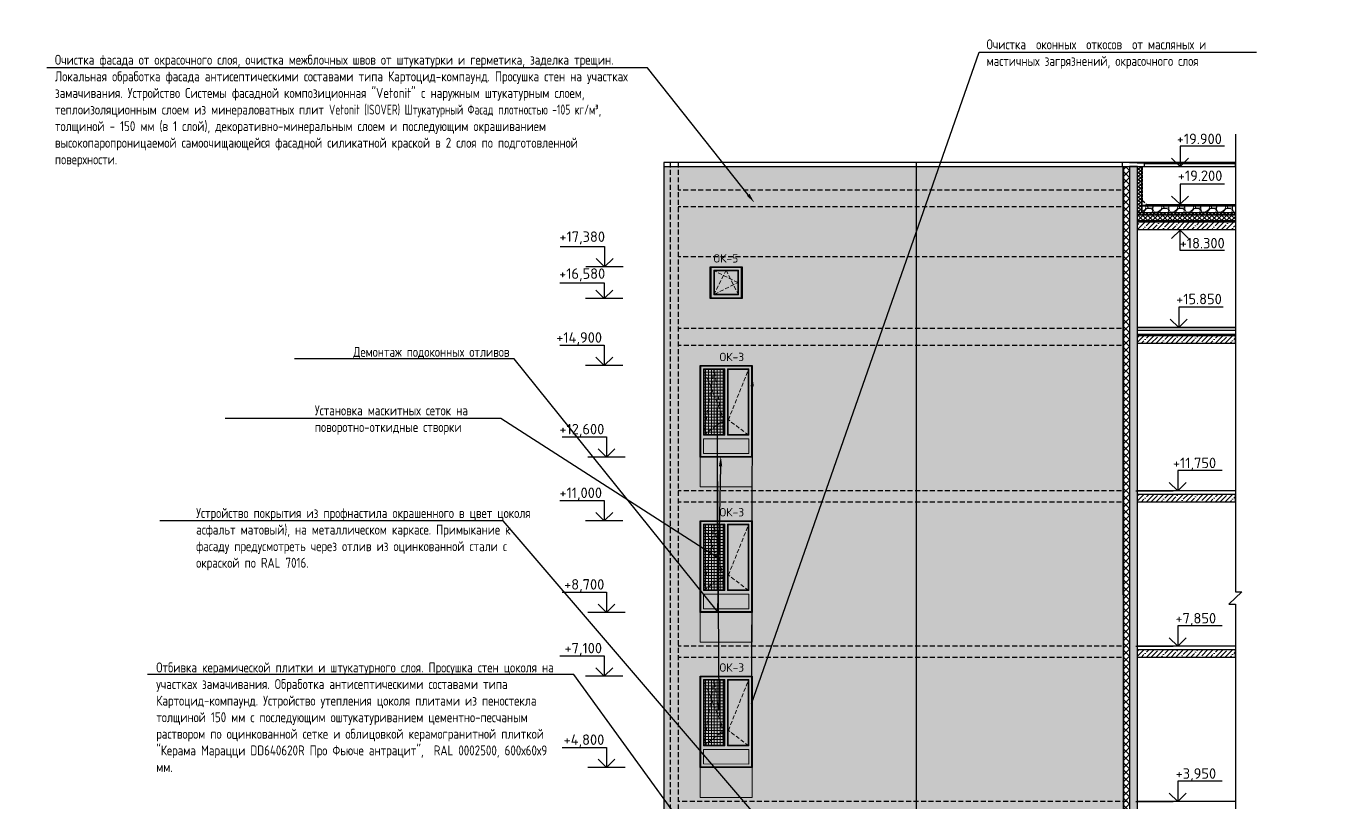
# Model space of a CAD drawing. Header units: millimetres. Extents: x -136099598 to 9192475, y 0 to 347021.
# Drawn here: x -308064 to -275135, y 258889 to 278391 of the extents above; entities that cross this region are included whole.
import ezdxf
from ezdxf import colors
from ezdxf.entities.mleader import LeaderData, LeaderLine
from ezdxf.math import Vec2, Vec3

# ---------------------------------------------------------------- set-up
doc = ezdxf.new("R2010")
doc.units = ezdxf.units.MM
doc.header["$MEASUREMENT"] = 0
for name, pattern in [('01_base$0$DASHED2', [0.375, 0.25, -0.125]), ('ADSK_Штриховая_ш2 п1', [3, 2, -1]), ('DASHED', [19.05, 12.7, -6.35])]:
    doc.linetypes.add(name, pattern=pattern)
doc.layers.get('0').update_dxf_attribs({"color": 250, "lineweight": 9})
doc.layers.get('Defpoints').update_dxf_attribs({"color": 8})
for name, color, linetype, lineweight, true_color in [('!_Окно_00_Штрих_Стекло', 7, 'Continuous', 0, 0x737373), ('RAL 100 6030', 7, 'Continuous', 0, 0x989057), ('RAL 7016', 7, 'Continuous', 0, 0x383e42), ('RAL 90 10', 7, 'Continuous', 0, 0xf1ece1)]:
    doc.layers.add(name, color=color, linetype=linetype, lineweight=lineweight, true_color=true_color)
for name, color, linetype, lineweight in [('24_Фасад_разрез_тонкая', 7, 'Continuous', 9), ('_0', 250, 'Continuous', 9), ('_Фасад', 7, 'Continuous', 9), ('АР.РД_Выноски', 174, 'Continuous', 9), ('Подвал', 250, 'ADSK_Штриховая_ш2 п1', 30), ('СТЕНЫ кирпич ЛИДЕР', 250, 'Continuous', 15), ('Фасад_тонкие', 7, 'Continuous', 5), ('фасады', 7, 'Continuous', 9), ('Штриховка', 7, 'Continuous', 5), ('Штриховка в сечении', 7, 'Continuous', 18)]:
    doc.layers.add(name, color=color, linetype=linetype, lineweight=lineweight)
for name, color, linetype in [('PDF _0', 7, 'Continuous'), ('PDF _PDF _0', 7, 'Continuous'), ('PDF _Текст', 7, 'Continuous')]:
    doc.layers.add(name, color=color, linetype=linetype)
doc.layers.add('АР-Выноски', color=5, linetype='Continuous', lineweight=5, plot=False)
doc.styles.add('ICOCPEUR', font='isocpeur.ttf')
doc.styles.add('ISOCPEUR', font='isocpeur.ttf', dxfattribs={"width": 0.7})
doc.styles.add('PDF ISOCPEUR', font='isocpeur.ttf')
doc.styles.add('Архитектурный', font='isocpeur.ttf', dxfattribs={"width": 0.7})
doc.dimstyles.new('R_100', dxfattribs={"dimtxt": 270, "dimasz": 120, "dimexe": 100, "dimexo": 100, "dimgap": 80, "dimtad": 1, "dimdec": 0, "dimrnd": 5, "dimzin": 0, "dimdsep": 46, "dimtxsty": 'ISOCPEUR', "dimblk": 'ARCHTICK', "dimcen": 100, "dimdle": 100, "dimclrd": 256, "dimclre": 256, "dimclrt": 256, "dimadec": 0, "dimazin": 0, "dimtfac": 2, "dimtdec": 0, "dimtofl": 0, "dimtmove": 1, "dimatfit": 3, "dimfxl": 1, "dimtvp": 3, "dimtfill": 1, "dimtolj": 1, "dimtzin": 0, "dimarcsym": 0})

# ---------------------------------------------------------------- blocks, each defined once
blk = doc.blocks.new('A$C3735e77a')
at = {"layer": 'RAL 100 6030'}
h = blk.add_hatch(color=256, dxfattribs=at)
h.dxf.hatch_style = 1
h.paths.add_polyline_path([(1312, 0), (0, 0), (0, -748), (1312, -748)])
at = {"layer": 'СТЕНЫ кирпич ЛИДЕР', "ltscale": 100}
blk.add_lwpolyline([(0, 0), (1312, 0), (1312, -748), (0, -748)], close=True, dxfattribs=at)
blk = doc.blocks.new('A$C51732155')
at = {"layer": '!_Окно_00_Штрих_Стекло'}
h = blk.add_hatch(color=256, dxfattribs=at)
h.dxf.hatch_style = 1
h.set_gradient(color1=(70, 92, 124), color2=(219, 225, 235), name='CURVED')
h.paths.add_polyline_path([(104, 106), (693, 106), (693, 695), (104, 695)])
at = {"layer": 'RAL 7016', "ltscale": 100, "transparency": 33554687}
h = blk.add_hatch(color=256, dxfattribs=at)
h.dxf.hatch_style = 1
h.paths.add_polyline_path([(798, 798), (0, 798), (0, 0), (798, 0)])
h.paths.add_polyline_path([(693, 695), (693, 106), (104, 106), (104, 695)], flags=16)
at = {"layer": 'PDF _0', "lineweight": 0}
blk.add_lwpolyline([(89, 710), (708, 710), (709, 92), (89, 92)], close=True, dxfattribs=at)
at = {"layer": 'PDF _0', "linetype": 'ADSK_Штриховая_ш2 п1', "lineweight": 0, "ltscale": 50}
for points in [[(89, 92), (399, 710), (709, 92)], [(104, 106), (693, 401), (104, 695)]]:
    blk.add_lwpolyline(points, dxfattribs=at)
at = {"layer": 'PDF _PDF _0', "lineweight": 0}
for points in [[(0, 0), (798, 0), (798, 798), (0, 798)], [(20, 20), (778, 20), (778, 778), (20, 778)], [(693, 106), (104, 106), (104, 695), (693, 695)]]:
    blk.add_lwpolyline(points, close=True, dxfattribs=at)
at = {"layer": 'PDF _Текст', "lineweight": 0, "insert": (81, 902), "char_height": 210, "attachment_point": 7, "style": 'PDF ISOCPEUR'}
blk.add_mtext('ОК-5', dxfattribs=at)
blk = doc.blocks.new('A$Cb9b29b39')
at = {"layer": '!_Окно_00_Штрих_Стекло'}
h = blk.add_hatch(color=256, dxfattribs=at)
h.dxf.hatch_style = 1
h.set_gradient(color1=(70, 92, 124), color2=(219, 225, 235), name='CURVED')
h.paths.add_polyline_path([(105, 2196), (601, 2196), (601, 564), (105, 564)])
h.paths.add_polyline_path([(1208, 2196), (707, 2195), (707, 563), (1208, 564)])
h.paths.add_polyline_path([(90, 460), (1222, 458), (1221, 89), (90, 91)])
at = {"layer": 'PDF _PDF _0', "lineweight": 0, "true_color": 0x636466}
h = blk.add_hatch(dxfattribs=at)
h.set_pattern_fill('ANSI37', color=251, scale=600, angle=135)
h.paths.add_polyline_path([(601, 564), (601, 2197), (105, 2196), (105, 563)])
at = {"layer": 'RAL 7016'}
h = blk.add_hatch(color=256, dxfattribs=at)
h.dxf.hatch_style = 1
h.paths.add_polyline_path([(1312, 2301), (0, 2301), (0, 0), (1312, 0)])
h.paths.add_polyline_path([(707, 2196), (1207, 2196), (1208, 564), (707, 563)], flags=16)
h.paths.add_polyline_path([(601, 2196), (601, 564), (105, 564), (105, 2196)], flags=16)
h.paths.add_polyline_path([(1222, 458), (1222, 89), (90, 91), (90, 460)], flags=16)
at = {"layer": 'PDF _0', "linetype": 'ADSK_Штриховая_ш2 п1', "lineweight": 0, "ltscale": 50}
for points in [[(601, 548), (355, 2213), (89, 548), (601, 935), (89, 2213)], [(711, 548), (969, 548), (1223, 548), (711, 935), (1223, 2213)]]:
    blk.add_lwpolyline(points, dxfattribs=at)
at = {"layer": 'PDF _PDF _0', "lineweight": 0}
for points in [[(0, 0), (1312, 0), (1312, 2301), (0, 2301)], [(20, 18), (1292, 18), (1292, 2281), (20, 2281)], [(89, 548), (621, 548), (621, 2213), (89, 2213)], [(105, 563), (601, 564), (601, 2197), (105, 2196)], [(1223, 548), (691, 548), (691, 2213), (1223, 2213)], [(707, 563), (1208, 564), (1208, 2197), (707, 2196)], [(1222, 88), (90, 92), (90, 459), (1222, 459)]]:
    blk.add_lwpolyline(points, close=True, dxfattribs=at)
at = {"layer": 'PDF _Текст', "lineweight": 0, "insert": (490, 2409), "char_height": 210, "attachment_point": 7, "style": 'PDF ISOCPEUR'}
blk.add_mtext('ОК-3', dxfattribs=at)
blk = doc.blocks.new('_ArchTick')
at = {"color": 0, "linetype": 'ByBlock', "const_width": 0.15}
blk.add_lwpolyline([(-0.5, -0.5), (0.5, 0.5)], dxfattribs=at)
blk = doc.blocks.new('*D543')
at = {"lineweight": -2, "ltscale": 100, "transparency": 16777216}
for p, q in [((-322916, 321717), (-323995, 321717)), ((-323920, 321792), (-323920, 318192)), ((-322916, 318267), (-323995, 318267))]:
    blk.add_line(p, q, dxfattribs=at)
at = {"layer": '_0', "lineweight": -2, "ltscale": 150, "transparency": 16777216}
for p, q in [((-73984, 163209), (-73199, 163209)), ((-73299, 163309), (-73299, 161911)), ((-74202, 162011), (-73199, 162011))]:
    blk.add_line(p, q, dxfattribs=at)
at = {"layer": 'Defpoints', "color": 0, "ltscale": 100, "transparency": 16777216}
for p in [(-322916, 321717), (-323920, 318267), (-322916, 318267)]:
    blk.add_point(p, dxfattribs=at)
at = {"layer": 'Defpoints', "color": 0, "ltscale": 150, "transparency": 16777216}
for p in [(-74084, 163209), (-74302, 162011), (-73299, 162011)]:
    blk.add_point(p, dxfattribs=at)
at = {"lineweight": -2, "ltscale": 100, "transparency": 16777216, "xscale": 75, "yscale": 75, "zscale": 75}
for p, rotation in [((-323920, 321717), 90), ((-323920, 318267), 270)]:
    blk.add_blockref('_ArchTick', p, dxfattribs=dict(at, rotation=rotation))
at = {"layer": '_0', "lineweight": -2, "ltscale": 150, "transparency": 16777216, "xscale": 120, "yscale": 120, "zscale": 120}
for p, rotation in [((-73299, 163209), 90), ((-73299, 162011), 270)]:
    blk.add_blockref('_ArchTick', p, dxfattribs=dict(at, rotation=rotation))
at = {"ltscale": 100, "transparency": 16777216, "insert": (-324035, 320067), "char_height": 150, "attachment_point": 5, "rotation": 90, "style": 'Архитектурный', "bg_fill": 3, "box_fill_scale": 1.25, "bg_fill_color": 256, "bg_fill_true_color": 13158600, "bg_fill_transparency": 0}
blk.add_mtext('\\A1;3450', dxfattribs=at)
at = {"layer": '_0', "ltscale": 150, "transparency": 16777216, "insert": (-73514, 162610), "char_height": 270, "attachment_point": 5, "rotation": 90, "style": 'ISOCPEUR', "bg_fill": 3, "box_fill_scale": 1.25, "bg_fill_color": 256, "bg_fill_true_color": 13158600, "bg_fill_transparency": 0}
blk.add_mtext('\\A1;1200', dxfattribs=at)
blk = doc.blocks.new('*D544')
at = {"lineweight": -2, "ltscale": 100, "transparency": 16777216}
for p, q in [((-311801, 318267), (-311801, 317656)), ((-312702, 317955), (-312702, 317656)), ((-312777, 317731), (-311726, 317731))]:
    blk.add_line(p, q, dxfattribs=at)
at = {"layer": '_0', "lineweight": -2, "ltscale": 150, "transparency": 16777216}
for p, q in [((-76420, 160811), (-76585, 160811)), ((-76485, 160911), (-76485, 159813)), ((-76420, 159913), (-76585, 159913))]:
    blk.add_line(p, q, dxfattribs=at)
at = {"layer": 'Defpoints', "color": 0, "ltscale": 100, "transparency": 16777216}
for p in [(-311801, 318267), (-312702, 317955), (-311801, 317731)]:
    blk.add_point(p, dxfattribs=at)
at = {"layer": 'Defpoints', "color": 0, "ltscale": 150, "transparency": 16777216}
for p in [(-76320, 160811, -1), (-76485, 159913), (-76320, 159913, 0)]:
    blk.add_point(p, dxfattribs=at)
at = {"lineweight": -2, "ltscale": 100, "transparency": 16777216, "xscale": 75, "yscale": 75, "zscale": 75, "rotation": 180}
blk.add_blockref('_ArchTick', (-312702, 317731), dxfattribs=at)
at = {"lineweight": -2, "ltscale": 100, "transparency": 16777216, "xscale": 75, "yscale": 75, "zscale": 75}
blk.add_blockref('_ArchTick', (-311801, 317731), dxfattribs=at)
at = {"layer": '_0', "lineweight": -2, "ltscale": 150, "transparency": 16777216, "xscale": 120, "yscale": 120, "zscale": 120}
for p, rotation in [((-76485, 160811), 90), ((-76485, 159913), 270)]:
    blk.add_blockref('_ArchTick', p, dxfattribs=dict(at, rotation=rotation))
at = {"ltscale": 100, "transparency": 16777216, "insert": (-312251, 317846), "char_height": 150, "attachment_point": 5, "style": 'Архитектурный', "bg_fill": 3, "box_fill_scale": 1.25, "bg_fill_color": 256, "bg_fill_true_color": 13158600, "bg_fill_transparency": 0}
blk.add_mtext('\\A1;900', dxfattribs=at)
at = {"layer": '_0', "ltscale": 150, "transparency": 16777216, "insert": (-76700, 160362), "char_height": 270, "attachment_point": 5, "rotation": 90, "style": 'ISOCPEUR', "bg_fill": 3, "box_fill_scale": 1.25, "bg_fill_color": 256, "bg_fill_true_color": 13158600, "bg_fill_transparency": 0}
blk.add_mtext('\\A1;900', dxfattribs=at)

msp = doc.modelspace()

# ---------------------------------------------------------------- hatches: boundary and pattern name
at = {"ltscale": 100, "transparency": 33554687}
h = msp.add_hatch(dxfattribs=at)
h.set_pattern_fill('ANSI35', color=0, scale=700)
h.set_pattern_definition([(45, (480703.24, -33702.27), (-123.743687, 123.743687), []), (45, (480826.98, -33702.27), (-123.743687, 123.743687), [218.75, -43.75, 0, -43.75])])
h.paths.add_polyline_path([(-280342.7, 274870.6), (-280142.7, 274872), (-280142.7, 252170.8), (-280342.7, 252171.2)])
h = msp.add_hatch(dxfattribs=at)
h.set_pattern_fill('ANSI35', color=0, scale=700)
h.set_pattern_definition([(45, (-412763.06, -19215.95), (-123.74369, 123.74369), []), (45, (-412639.32, -19215.95), (-123.74369, 123.74369), [218.75, -43.75, 0, -43.75])])
h.paths.add_polyline_path([(-280141, 273475.8), (-277681.2, 273475.8), (-277684.6, 273275.8), (-280141, 273275.8)])
h = msp.add_hatch(dxfattribs=at)
h.set_pattern_fill('ANSI35', color=0, scale=700)
h.set_pattern_definition([(45, (-459069.03, -22068.82), (-123.74369, 123.74369), []), (45, (-458945.29, -22068.82), (-123.74369, 123.74369), [218.75, -43.75, 0, -43.75])])
h.paths.add_polyline_path([(-280142.7, 270622.9), (-277682.9, 270622.9), (-277686.3, 270422.9), (-280142.7, 270422.9)])
h = msp.add_hatch(dxfattribs=at)
h.set_pattern_fill('ANSI35', color=0, scale=700)
h.set_pattern_definition([(45, (-459069.03, -26050.42), (-123.74369, 123.74369), []), (45, (-458945.29, -26050.42), (-123.74369, 123.74369), [218.75, -43.75, 0, -43.75])])
h.paths.add_polyline_path([(-280142.7, 266641.3), (-277682.9, 266641.3), (-277686.3, 266441.3), (-280142.7, 266441.3)])
h = msp.add_hatch(dxfattribs=at)
h.set_pattern_fill('ANSI35', color=0, scale=700)
h.set_pattern_definition([(45, (-459069.03, -29950.42), (-123.74369, 123.74369), []), (45, (-458945.29, -29950.42), (-123.74369, 123.74369), [218.75, -43.75, 0, -43.75])])
h.paths.add_polyline_path([(-280142.7, 262741.3), (-277682.9, 262741.3), (-277686.3, 262541.3), (-280142.7, 262541.3)])
at = {"layer": 'RAL 90 10', "ltscale": 100, "transparency": 33554687}
h = msp.add_hatch(color=256, dxfattribs=at)
h.dxf.hatch_style = 1
h.paths.add_polyline_path([(-290875.9, 271553.1), (-290875.9, 272351.3), (-290077.9, 272351.3), (-290077.9, 271553.1)])
h.paths.add_polyline_path([(-289821.2, 269872.1), (-289821.2, 267571.3), (-291132.7, 267571.3), (-291132.7, 269872.1)])
h.paths.add_polyline_path([(-289821.2, 265972.1), (-289821.2, 263671.3), (-291132.7, 263671.3), (-291132.7, 265972.1)])
h.paths.add_polyline_path([(-291132.7, 259771.3), (-291132.7, 262072.1), (-289821.2, 262072.1), (-289821.2, 259771.3)])
h.paths.add_polyline_path([(-291099, 255645.2), (-291099, 257946), (-289787.4, 257946), (-289787.4, 255645.2)])
h.paths.add_polyline_path([(-280502.8, 274871.3), (-292042.7, 274871.3), (-292042.7, 255223.8), (-291658.3, 255223.6), (-291658.3, 255271.6), (-285692.5, 255267.4), (-285692.5, 255221.9), (-280502.8, 255220.4)])
at = {"layer": 'Штриховка', "transparency": 33554636}
h = msp.add_hatch(dxfattribs=at)
h.set_pattern_fill('ANSI37', color=256, scale=1000)
h.set_pattern_definition([(45, (-455706.53, -28580.43), (-88.388348, 88.388348), []), (135, (-455706.53, -28580.43), (-88.388348, -88.388348), [])])
h.paths.add_polyline_path([(-280492.7, 255275.1), (-280342.7, 255275), (-280342.7, 274871.2), (-280492.7, 274871.4)])
h = msp.add_hatch(dxfattribs=at)
h.set_pattern_fill('ANSI37', color=256, scale=500)
h.set_pattern_definition([(45, (-10884.385, -32522.25), (-44.194174, 44.194174), []), (135, (-10884.385, -32522.25), (-44.194174, -44.194174), [])])
h.paths.add_polyline_path([(-280142.7, 274871.3), (-280042.7, 274871.3), (-280044.4, 273706.9), (-280142.7, 273706.9)])
h = msp.add_hatch(dxfattribs=at)
h.set_pattern_fill('ANSI37', color=256, scale=500)
h.set_pattern_definition([(45, (-22557.95, -53828.58), (-44.194174, 44.194174), []), (135, (-22557.95, -53828.58), (-44.194174, -44.194174), [])])
h.paths.add_polyline_path([(-280141.7, 273706.9), (-277681.9, 273706.9), (-277684.6, 273647.7), (-280141, 273647.7)])
h = msp.add_hatch(dxfattribs=at)
h.set_pattern_fill('ANSI37', color=256, scale=700)
h.set_pattern_definition([(45, (-22557.95, -53970.475), (-61.871843, 61.871843), []), (135, (-22557.95, -53970.475), (-61.871843, -61.871843), [])])
h.paths.add_polyline_path([(-280141.7, 273647.7), (-277681.9, 273647.7), (-277684.6, 273505.8), (-280141, 273505.8)])
at = {"layer": 'Штриховка в сечении', "ltscale": 2, "transparency": 33554636}
h = msp.add_hatch(dxfattribs=at)
h.set_pattern_fill('GRAVEL', color=256, scale=400)
h.set_pattern_definition([(228.0127875, (-22269.948, -53570.475), (-3200, -3600), [53.8144, -5327.6352]), (184.9697407, (-22305.948, -53610.475), (4800, 400), [92.3472, -9142.3699]), (132.510447, (-22397.948, -53618.475), (4000, -4400), [65.1152, -6446.41304]), (267.273689, (-22553.948, -53718.475), (400, 8000), [84.0952, -8325.4232]), (292.833654, (-22557.948, -53802.475), (-2000, 4800), [82.462, -8163.74925]), (357.273689, (-22525.948, -53878.475), (-8000, 400), [84.0952, -8325.4232]), (37.6942405, (-22441.948, -53882.475), (-5200, -4000), [111.2116, -11009.93942]), (72.2553284, (-22353.948, -53814.475), (2800, 8800), [104.9952, -10394.5286]), (121.4295656, (-22321.948, -53714.475), (-3200, 5200), [84.38, -8353.62924]), (175.236358, (-22365.95, -53642.475), (4400, -400), [96.3328, -4720.30503]), (222.3974378, (-22461.948, -53634.475), (-4800, -4400), [124.5792, -12333.35]), (138.814075, (-22157.95, -53722.475), (-2800, 2400), [42.5204, -4209.53793]), (171.4692344, (-22189.948, -53694.475), (5200, -800), [80.8948, -8008.60457]), (225, (-22269.95, -53682.47), (-4e-14, -400), [56.5684, -509.11702]), (203.19859, (-22297.95, -53634.475), (2000, 800), [30.4632, -3015.84604]), (291.80141, (-22325.95, -53646.475), (-400, 1200), [43.0812, -2110.98472]), (30.963757, (-22309.95, -53686.475), (1200, 800), [69.9716, -2262.40916]), (161.56505, (-22249.95, -53650.47), (800, -400), [50.5964, -1214.31466]), (16.3895403, (-22557.948, -53646.475), (4000, 1200), [70.88, -7017.13806]), (70.346176, (-22489.948, -53626.475), (-1600, -4400), [59.4644, -5886.9631]), (293.19859, (-22249.95, -53570.475), (-800, 2000), [60.926, -2985.38324]), (343.6104597, (-22225.948, -53626.475), (-4000, 1200), [70.88, -7017.13806]), (339.443955, (-22557.95, -53894.475), (-2000, 800), [68.352, -3349.2495]), (294.7751406, (-22493.948, -53918.475), (-2000, 4400), [57.2712, -5669.85723]), (66.80141, (-22245.95, -53970.475), (800, 2000), [60.926, -2985.38324]), (17.3540246, (-22221.948, -53914.475), (-5200, -1600), [67.0524, -6638.16945]), (69.443955, (-22441.95, -53970.475), (-800, -2000), [34.176, -3383.4255]), (101.309932, (-22269.95, -53970.475), (-400, 1600), [20.396, -2019.2118]), (165.963757, (-22273.95, -53950.47), (1200, -400), [82.462, -1566.78025]), (186.009006, (-22353.948, -53930.475), (4000, 400), [76.42, -7565.56927]), (303.690068, (-22309.95, -53722.47), (-400, 800), [57.6888, -1384.5317]), (353.1572266, (-22277.948, -53770.475), (6800, -800), [100.7176, -9971.02505]), (60.945396, (-22177.95, -53782.475), (-1600, -2800), [41.1824, -4077.06966]), (90, (-22157.95, -53746.47), (-400, 400), [24, -376]), (120.256437, (-22361.948, -53918.475), (1600, -2800), [55.5696, -5501.408]), (48.0127875, (-22389.948, -53870.475), (3200, 3600), [107.6288, -5273.8208]), (0, (-22317.95, -53790.47), (400, 400), [104, -296]), (325.3048465, (-22213.948, -53790.475), (4000, -2800), [63.2456, -6261.30972]), (254.054604, (-22161.95, -53826.475), (-400, -1600), [58.2408, -2853.80316]), (207.6459754, (-22177.948, -53882.475), (-7600, -4000), [94.826, -9387.78967]), (175.4260787, (-22261.948, -53926.475), (-5200, 400), [100.3196, -9931.62936])])
h.paths.add_polyline_path([(-280031, 273870.8), (-277681.2, 273870.8), (-277684.6, 273706.9), (-280031, 273706.9)])

# ---------------------------------------------------------------- linework, layer by layer
at = {"lineweight": 30, "ltscale": 150}
for p, q in [((-292042.7, 274971.2), (-292042.7, 254889.3, 2)), ((-279968.7, 274944.6, -2.2), (-277683.6, 274944.6, -2.2)), ((-277682.9, 273706.9, -0.2), (-280141, 273706.9, 1.7)), ((-277682.9, 273647.7, -0.2), (-280140.7, 273647.7, -0.2)), ((-277682.9, 273890.8, -0.2), (-280031, 273890.8, 3.1)), ((-277682.9, 273870.8, -0.2), (-280031, 273870.8, 3.2)), ((-279918, 273916.7, 0.6), (-277682.9, 273916.7)), ((-277682.9, 273505.8, -0.2), (-280141, 273505.8, 1.7)), ((-277684.6, 270823.3, -1.7), (-280142.7, 270823.3, 0.2)), ((-277684.6, 270813.3, -1.7), (-280142.7, 270813.3, 0.2)), ((-277684.6, 270752, -0.2), (-280142.7, 270752, 1.7)), ((-277684.6, 270652.9, -1), (-280142.7, 270652.9, 0.9)), ((-277684.6, 266721.3, -0.2), (-280142.7, 266721.3, -0.2)), ((-277684.6, 262821.3, -0.2), (-280142.7, 262821.3, -0.2)), ((-277684.6, 258921.3, -0.2), (-280142.7, 258921.3, -0.2))]:
    msp.add_line(p, q, dxfattribs=at)
at = {"color": 18, "lineweight": 30, "ltscale": 150, "true_color": 0x000000}
for p, q in [((-285692.7, 254887.4, 0), (-285692.7, 274971.2, -1.9)), ((-280041, 274871.3, -1.1), (-280041, 273706.9, 1.7)), ((-280031, 274871.3, -1.1), (-280031, 273706.9, 1.7))]:
    msp.add_line(p, q, dxfattribs=at)
at = {"color": 18, "lineweight": 30, "ltscale": 150, "true_color": 0x000000, "elevation": 0}
msp.add_lwpolyline([(-277682.9, 274971.2), (-292042.7, 274971.2), (-292042.7, 274871.3), (-277682.9, 274871.3)], close=True, dxfattribs=at)
at = {"color": 18, "lineweight": 30, "ltscale": 150, "true_color": 0x000000}
for points, elevation in [([(-279968.7, 274871.3), (-279968.7, 274944.6), (-280526.5, 274971.2), (-280526.5, 274871.3)], -2.2), ([(-280502.8, 264111.4), (-280502.8, 274871.4), (-280492.7, 274871.4), (-280492.7, 254225.5)], -0.2)]:
    msp.add_lwpolyline(points, dxfattribs=dict(at, elevation=elevation))
at = {"layer": '24_Фасад_разрез_тонкая', "linetype": 'DASHED', "lineweight": 30, "ltscale": 5, "elevation": -0.2}
msp.add_lwpolyline([(-277682.9, 273890.8), (-279890.7, 273890.8), (-280020.7, 274014.3), (-280020.7, 274871.3)], dxfattribs=at)
at = {"layer": '_Фасад', "lineweight": 30}
for p, q in [((-280182, 266721.3, -0.2), (-279247, 266721.3, -0.2)), ((-280182, 262821.3, -0.2), (-279247, 262821.3, -0.2)), ((-280182, 258921.3, -0.2), (-279247, 258921.3, -0.2))]:
    msp.add_line(p, q, dxfattribs=at)
at = {"layer": 'Defpoints', "color": 2, "linetype": '01_base$0$DASHED2', "ltscale": 500}
for p, q in [((-291882.7, 274971.2), (-291881.9, 254889.2, 1.9)), ((-291682.7, 274971.2), (-291682.7, 254886.7, 2)), ((-280553.6, 274271.3), (-291682.7, 274271.3, 2)), ((-280553.6, 273856.3), (-291682.7, 273856.3, 2)), ((-280553.6, 272596.3), (-291682.7, 272596.3, 2)), ((-280543.5, 270796.3, -2), (-291682.7, 270796.3)), ((-280543.5, 270371.3, -2), (-291682.7, 270371.3)), ((-280543.5, 266721.3, -2), (-291682.7, 266721.3)), ((-280543.5, 266441.3, -2), (-291682.7, 266441.3)), ((-280543.5, 262821.3, -2), (-291682.7, 262821.3)), ((-280543.5, 262541.3, -2), (-291682.7, 262541.3)), ((-280393.5, 258921.3, -2), (-291682.7, 258921.3))]:
    msp.add_line(p, q, dxfattribs=at)
at = {"layer": 'Defpoints', "ltscale": 150}
for points in [[(-290875.9, 272351.3), (-290077.9, 272351.3), (-290077.9, 271553.1), (-290875.9, 271553.1)], [(-291132.7, 269872.1), (-289821.2, 269872.1), (-289821.2, 267571.3), (-291132.7, 267571.3)], [(-291132.7, 265972.1), (-289821.2, 265972.1), (-289821.2, 263671.3), (-291132.7, 263671.3)], [(-291132.7, 262072.1), (-289821.2, 262072.1), (-289821.2, 259771.3), (-291132.7, 259771.3)]]:
    msp.add_lwpolyline(points, close=True, dxfattribs=at)
at = {"layer": 'СТЕНЫ кирпич ЛИДЕР', "lineweight": 30, "ltscale": 100, "elevation": 1.7}
msp.add_lwpolyline([(-280142.7, 274871.3), (-280342.7, 274871.3), (-280342.7, 252121.2), (-280142.7, 252121.2)], close=True, dxfattribs=at)
at = {"layer": 'СТЕНЫ кирпич ЛИДЕР', "lineweight": 30, "ltscale": 100, "elevation": -0.2}
msp.add_lwpolyline([(-280502.7, 264101.4), (-280502.7, 254889.3)], dxfattribs=at)
at = {"layer": 'Фасад_тонкие', "lineweight": 25}
for p, q in [((-293065.6, 272351.3), (-294000.6, 272351.3)), ((-293073.2, 271553.1), (-294008.2, 271553.1)), ((-293074.7, 269872.1), (-294009.7, 269872.1)), ((-293016.9, 267571.3), (-293951.9, 267571.3)), ((-293074.7, 265972.1), (-294009.7, 265972.1)), ((-293016.9, 263671.3), (-293951.9, 263671.3)), ((-293074.7, 262072.1), (-294009.7, 262072.1)), ((-293016.9, 259771.3), (-293951.9, 259771.3))]:
    msp.add_line(p, q, dxfattribs=at)
for points, elevation in [([(-277955.6, 275381.3), (-279071.3, 275381.3), (-279071.3, 274871.3), (-279284.7, 275080.2), (-279071.3, 274871.3), (-278862.4, 275080.2)], -2.2), ([(-277955.6, 274428.2), (-279071.3, 274428.2), (-279071.3, 273918.3), (-279284.7, 274127.2), (-279071.3, 273918.3), (-278862.4, 274127.2)], -2.2), ([(-277955.6, 272761.4), (-279071.3, 272761.4), (-279071.3, 273271.3), (-279284.7, 273062.4), (-279071.3, 273271.3), (-278862.4, 273062.4)], -1.4), ([(-277990.3, 271333.3), (-279106, 271333.3), (-279106, 270823.3), (-279319.3, 271032.2), (-279106, 270823.3), (-278897.1, 271032.2)], -0.2), ([(-278016, 267231.2), (-279131.7, 267231.2), (-279131.7, 266721.3), (-279345, 266930.2), (-279131.7, 266721.3), (-278922.7, 266930.2)], -0.2), ([(-278016, 263331.2), (-279131.7, 263331.2), (-279131.7, 262821.3), (-279345, 263030.2), (-279131.7, 262821.3), (-278922.7, 263030.2)], -0.2), ([(-278016, 259431.2), (-279131.7, 259431.2), (-279131.7, 258921.3), (-279345, 259130.2), (-279131.7, 258921.3), (-278922.7, 259130.2)], -0.2)]:
    msp.add_lwpolyline(points, dxfattribs=dict(at, elevation=elevation))
for points in [[(-294648.8, 272861.2), (-293533.1, 272861.2), (-293533.1, 272351.3), (-293319.8, 272560.2), (-293533.1, 272351.3), (-293742, 272560.2)], [(-294656.4, 271943), (-293540.7, 271943), (-293540.7, 271553.1), (-293327.3, 271762), (-293540.7, 271553.1), (-293749.6, 271762)], [(-294657.9, 270382), (-293542.2, 270382), (-293542.2, 269872.1), (-293328.8, 270081), (-293542.2, 269872.1), (-293751.1, 270081)], [(-294600.1, 268081.2), (-293484.4, 268081.2), (-293484.4, 267571.3), (-293271.1, 267780.2), (-293484.4, 267571.3), (-293693.3, 267780.2)], [(-294657.9, 266482), (-293542.2, 266482), (-293542.2, 265972.1), (-293328.8, 266181), (-293542.2, 265972.1), (-293751.1, 266181)], [(-294600.1, 264181.2), (-293484.4, 264181.2), (-293484.4, 263671.3), (-293271.1, 263880.2), (-293484.4, 263671.3), (-293693.3, 263880.2)], [(-294657.9, 262582), (-293542.2, 262582), (-293542.2, 262072.1), (-293328.8, 262281), (-293542.2, 262072.1), (-293751.1, 262281)], [(-294600.1, 260281.2), (-293484.4, 260281.2), (-293484.4, 259771.3), (-293271.1, 259980.2), (-293484.4, 259771.3), (-293693.3, 259980.2)]]:
    msp.add_lwpolyline(points, dxfattribs=at)
at = {"layer": 'фасады', "lineweight": 30, "ltscale": 150}
msp.add_lwpolyline([(-277682.9, 275678.5), (-277682.9, 264188.8), (-277520.2, 264188.8), (-277845.1, 263879.9), (-277682.9, 263879.9), (-277680.4, 250981.4)], dxfattribs=at)
at = {"layer": 'фасады', "lineweight": 30, "ltscale": 150, "elevation": -2.2}
msp.add_lwpolyline([(-279968.7, 274871.3), (-279968.7, 274944.6), (-280526.5, 274971.2), (-280526.5, 274871.3)], dxfattribs=at)
at = {"layer": 'фасады', "lineweight": 30, "ltscale": 150}
for points, elevation in [([(-277682.9, 273275.8), (-280141, 273275.8), (-280141, 273475.8), (-277682.9, 273475.8)], 1.7), ([(-277684.6, 270422.9), (-280142.7, 270422.9), (-280142.7, 270622.9), (-277684.6, 270622.9)], 0.9), ([(-277684.6, 266441.3), (-280142.7, 266441.3), (-280142.7, 266641.3), (-277684.6, 266641.3)], 1.7), ([(-277684.6, 262541.3), (-280142.7, 262541.3), (-280142.7, 262741.3), (-277684.6, 262741.3)], 1.7)]:
    msp.add_lwpolyline(points, close=True, dxfattribs=dict(at, elevation=elevation))

# ---------------------------------------------------------------- block references
at = {"ltscale": 150, "xscale": -1}
for p in [(-289821.2, 267571.3), (-289821.2, 263671.3), (-289821.2, 259771.3)]:
    msp.add_blockref('A$C3735e77a', p, dxfattribs=at)
at = {"layer": 'Подвал', "ltscale": 150}
for name, p in [('A$C51732155', (-290875.9, 271553.1)), ('A$Cb9b29b39', (-291132.7, 267571.3)), ('A$Cb9b29b39', (-291132.7, 263671.3)), ('A$Cb9b29b39', (-291132.7, 259771.3))]:
    msp.add_blockref(name, p, dxfattribs=at)

# ---------------------------------------------------------------- texts
at = {"layer": 'PDF _0', "color": 18, "lineweight": 0, "true_color": 0x000000, "char_height": 262.49, "style": 'PDF ISOCPEUR'}
for s, insert, attachment_point in [('+19.900', (-278022.5, 275431.3, -2.2), 9), ('+19.200', (-278010.3, 274506, -2.2), 9), ('+18.300', (-277951.3, 273075.5, -1.3), 3)]:
    msp.add_mtext(s, dxfattribs=dict(at, insert=insert, attachment_point=attachment_point))
at = {"layer": 'Фасад_тонкие', "lineweight": 25, "char_height": 262.49, "attachment_point": 7, "rotation": 359.99739, "style": 'PDF ISOCPEUR'}
for s, insert in [('+17,380', (-294667.8, 272913.5)), ('+16,580', (-294675.4, 271985.6))]:
    msp.add_mtext(s, dxfattribs=dict(at, insert=insert))
at = {"layer": 'Фасад_тонкие', "lineweight": 25, "char_height": 262.49, "attachment_point": 9, "style": 'PDF ISOCPEUR'}
for s, insert in [('+15.850', (-278024.3, 271409.2, -0.2)), ('+14,900', (-293596.3, 270382)), ('+12,600', (-293538.6, 268081.2)), ('+11,750', (-278166.9, 267231.2, -0.2)), ('+11,000', (-293596.3, 266482)), ('+8,700', (-293538.6, 264181.2)), ('+7,850', (-278166.9, 263331.2, -0.2)), ('+7,100', (-293596.3, 262582)), ('+4,800', (-293538.6, 260281.2)), ('+3,950', (-278166.9, 259431.2, -0.2))]:
    msp.add_mtext(s, dxfattribs=dict(at, insert=insert))

# ---------------------------------------------------------------- leaders
at = {"layer": 'АР-Выноски'}
ml = msp.add_multileader_mtext('Standard', dxfattribs=at)
ml.set_content('\\A1;{\\W0.8;Установка маскитных сеток на поворотно-откидные створки}', color=256, style='ICOCPEUR')
ml.set_leader_properties()
ml.build(insert=Vec2(0, 0))
ml.multileader.update_dxf_attribs({"text_left_attachment_type": 6, "text_right_attachment_type": 6, "dogleg_length": 100, "arrow_head_size": 250})
ctx = ml.context
ctx.base_point, ctx.char_height, ctx.arrow_head_size, ctx.landing_gap_size, ctx.plane_origin = Vec3(-300836.7, 268542.8), 250, 250, 25, Vec3(-301900.9, 279226.3)
ctx.left_attachment, ctx.right_attachment = 6, 6
notes = []
notes.append((ctx, [(1, (1, 1, 0), (-296135.2, 268542.8), (-1, 0), 631.5, [(2, [(-290654.9, 261151.9), (-290703.2, 268813.1), (-290703.2, 265052.4)], 0, [])])]))
ctx.mtext.insert, ctx.mtext.width, ctx.mtext.defined_height, ctx.mtext.flow_direction = Vec3(-300811.7, 268867.8), 6210.547, 230, 5
ml = msp.add_multileader_mtext('Standard', dxfattribs=at)
ml.set_content('{\\W0.8;Устройство покрытия из профнастила окрашенного в цвет цоколя асфальт матовый), на металлическом каркасе. Примыкание к фасаду предусмотреть через отлив из оцинкованной стали с окраской по RAL 7016.}', color=256, style='ICOCPEUR')
ml.set_leader_properties()
ml.build(insert=Vec2(0, 0))
ml.multileader.update_dxf_attribs({"text_left_attachment_type": 6, "text_right_attachment_type": 6, "dogleg_length": 100, "arrow_head_size": 250})
ctx = ml.context
ctx.base_point, ctx.char_height, ctx.arrow_head_size, ctx.landing_gap_size, ctx.plane_origin = Vec3(-303818.8, 265966, 1), 250, 250, 25, Vec3(-282857.8, 255328.6, 1)
ctx.left_attachment, ctx.right_attachment = 6, 6
notes.append((ctx, [(0, (1, 1, 0), (-296078.8, 265966, 1), (-1, 0), 100, [(0, [(-287114.3, 255526.7, 1)], 0, [])])]))
ctx.mtext.insert, ctx.mtext.width, ctx.mtext.defined_height, ctx.mtext.flow_direction = Vec3(-303793.8, 266291, 1), 8422.692, 27509.5, 5
at = {"layer": 'АР.РД_Выноски'}
ml = msp.add_multileader_mtext('Standard', dxfattribs=at)
ml.set_content('\\A1;{\\W0.8;Очистка  оконных  откосов  от масляных и мастичных загрязнений, окрасочного слоя }', color=256, style='ICOCPEUR')
ml.set_leader_properties(color=256)
ml.build(insert=Vec2(0, 0))
ml.multileader.update_dxf_attribs({"text_left_attachment_type": 6, "text_right_attachment_type": 6, "dogleg_length": 100, "arrow_head_size": 250})
ctx = ml.context
ctx.base_point, ctx.char_height, ctx.arrow_head_size, ctx.landing_gap_size, ctx.plane_origin = Vec3(-283958.9, 277735.7), 250, 250, 25, Vec3(-277521.3, 276545.9)
ctx.left_attachment, ctx.right_attachment = 6, 6
notes.append((ctx, [(1, (1, 1, 0), (-284123.7, 277735.7), (1, 0), 164.8, [(1, [(-289821.2, 269597.3), (-289841.2, 261370.5)], 0, [])])]))
ctx.mtext.insert, ctx.mtext.width, ctx.mtext.flow_direction = Vec3(-283933.9, 278060.7), 6716.125, 5
ml = msp.add_multileader_mtext('Standard', dxfattribs=at)
ml.set_content('\\A1;{\\W0.8;Очистка фасада от окрасочного слоя, очистка межблочных швов от штукатурки и герметика, заделка трещин. Локальная обработка фасада антисептическими составами типа Картоцид-компаунд. Просушка стен на участках замачивания. Устройство Системы фасадной композиционная "Vetonit" c наружным штукатурным слоем, теплоизоляционным слоем из минераловатных плит \\A0;\\W0.7;\\C1;Vetonit (ISOVER) Штукатурный Фасад\\A1;\\W0.8;\\C256; \\A0;\\W0.7;плотностью -\\C1;105 \\C256;кг/м³\\A1;\\W0.8;,  толщиной - 150 мм (в 1 слой), декоративно-минеральным слоем и последующим окрашиванием высокопаропроницаемой самоочищающейся фасадной силикатной краской в 2 слоя по подготовленной поверхности. }', color=256, style='ICOCPEUR')
ml.set_leader_properties(color=256)
ml.build(insert=Vec2(0, 0))
ml.multileader.update_dxf_attribs({"text_left_attachment_type": 6, "text_right_attachment_type": 6, "dogleg_length": 100, "arrow_head_size": 250})
ctx = ml.context
ctx.base_point, ctx.char_height, ctx.arrow_head_size, ctx.landing_gap_size, ctx.plane_origin = Vec3(-307367.2, 277348.5), 250, 250, 25, Vec3(-286134.4, 276940.2)
ctx.left_attachment, ctx.right_attachment = 6, 6
notes.append((ctx, [(0, (1, 1, 0), (-292455.5, 277348.5), (-1, 0), 191.7, [(0, [(-289768.7, 273960.8)], 0, [])])]))
ctx.mtext.insert, ctx.mtext.width, ctx.mtext.flow_direction = Vec3(-307342.2, 277673.5), 14727.298, 5
ml = msp.add_multileader_mtext('Standard', dxfattribs=at)
ml.set_content('\\A1;{\\W0.8;Демонтаж подоконных отливов}', color=256, style='ICOCPEUR')
ml.set_leader_properties(color=256)
ml.build(insert=Vec2(0, 0))
ml.multileader.update_dxf_attribs({"text_left_attachment_type": 6, "text_right_attachment_type": 6, "dogleg_length": 100, "arrow_head_size": 250})
ctx = ml.context
ctx.base_point, ctx.char_height, ctx.arrow_head_size, ctx.landing_gap_size, ctx.plane_origin = Vec3(-299871.7, 270037.8), 250, 250, 25, Vec3(-290654.4, 270972.9)
ctx.left_attachment, ctx.right_attachment = 6, 6
notes.append((ctx, [(0, (1, 1, 0), (-295801.7, 270037.8), (-1, 0), 100, [(0, [(-290612.8, 267589.3), (-290698.4, 263689.3)], 0, [])])]))
ctx.mtext.insert, ctx.mtext.width, ctx.mtext.flow_direction = Vec3(-299846.7, 270337.8), 6323.333, 5
ml = msp.add_multileader_mtext('Standard', dxfattribs=at)
ml.set_content('\\A1;{\\W0.8;Отбивка керамической плитки и штукатурного слоя. Просушка стен цоколя на участках замачивания. Обработка антисептическими составами типа Картоцид-компаунд. Устройство утепления цоколя плитами из пеностекла толщиной 150 мм с последующим оштукатуриванием цементно-песчаным раствором по оцинкованной сетке и облицовкой керамогранитной плиткой "Керама Марацци DD640620R Про Фьюче антрацит", \\A0; RAL 0002500\\A1;, 600х60х9 мм.}', color=256, style='ICOCPEUR')
ml.set_leader_properties(color=256)
ml.build(insert=Vec2(0, 0))
ml.multileader.update_dxf_attribs({"text_left_attachment_type": 6, "text_right_attachment_type": 6, "dogleg_length": 100, "arrow_head_size": 250})
ctx = ml.context
ctx.base_point, ctx.char_height, ctx.arrow_head_size, ctx.landing_gap_size, ctx.plane_origin = Vec3(-304821.7, 262112.2), 250, 250, 25, Vec3(-273542.3, 252350.6)
ctx.left_attachment, ctx.right_attachment = 6, 6
notes.append((ctx, [(1, (1, 1, 0), (-294303, 262112.2), (-1, 0), 618.7, [(0, [(-289197.5, 255079)], 0, [])])]))
ctx.mtext.insert, ctx.mtext.width, ctx.mtext.flow_direction = Vec3(-304796.7, 262412.2), 9974.071, 5
for ctx, leaders in notes:
    for number, flags, end, landing, length, lines in leaders:
        leader = LeaderData()
        leader.index, (leader.has_last_leader_line, leader.has_dogleg_vector, leader.attachment_direction) = number, flags
        leader.last_leader_point, leader.dogleg_vector, leader.dogleg_length = Vec3(end), Vec3(landing), length
        for number, points, colour, breaks in lines:
            line = LeaderLine()
            line.index, line.vertices, line.color, line.breaks = number, Vec3.list(points), colors.encode_raw_color(colour), breaks
            leader.lines.append(line)
        ctx.leaders.append(leader)

# ---------------------------------------------------------------- next in the draw order: dimensions: what is measured, and where the dimension line sits
at = {"layer": '_0', "ltscale": 150}
dim = msp.add_linear_dim(base=(-73299.4, 162010.8), p1=(-74084, 163209), p2=(-74301.6, 162010.8), angle=90, dimstyle='R_100', override={"dimpost": '\\X'}, dxfattribs=at)
dim.commit()
dim.dimension.update_dxf_attribs({"geometry": '*D543', "text_midpoint": (-73514.4, 162609.9)})

# ---------------------------------------------------------------- next in the draw order: dimensions: what is measured, and where the dimension line sits
dim = msp.add_linear_dim(base=(-76485.4, 159912.7), p1=(-76319.6, 160810.8, -1.4), p2=(-76319.7, 159912.7, -0.3), angle=90, dimstyle='R_100', override={"dimpost": '\\X'}, dxfattribs=at)
dim.commit()
dim.dimension.update_dxf_attribs({"geometry": '*D544', "text_midpoint": (-76700.4, 160361.8)})

doc.saveas('drawing.dxf')
